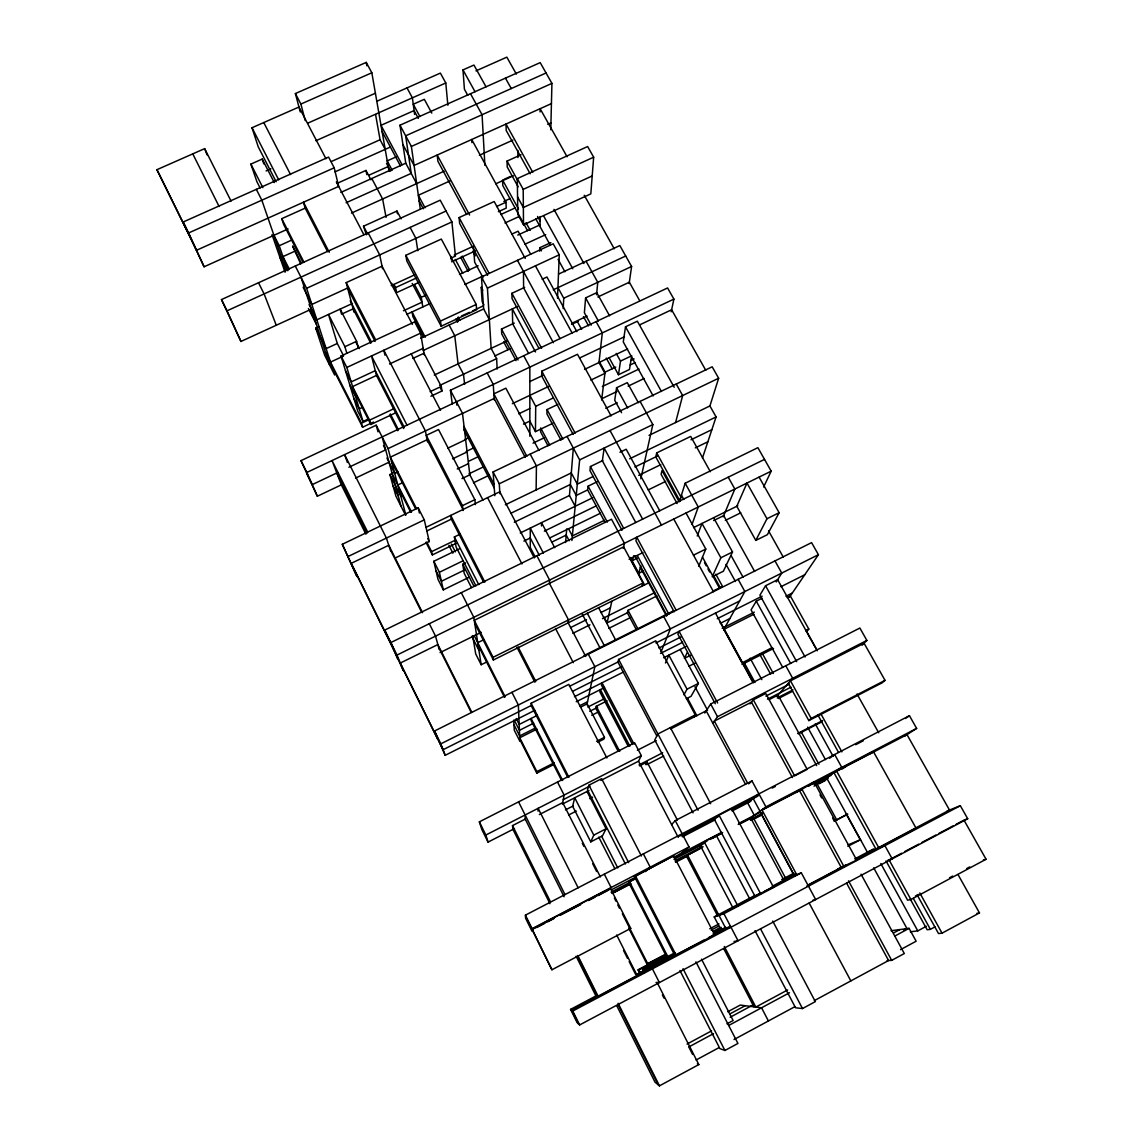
<?xml version="1.0" encoding="UTF-8"?>
<svg xmlns="http://www.w3.org/2000/svg" width="1143" height="1143" viewBox="0 0 1143 1143"><rect width="100%" height="100%" fill="white"/><g stroke="black" fill="none" stroke-linecap="round" stroke-linejoin="round"><path stroke-width="1.5" d="M606.876 757.98L568.814 684.386L531.152 703.259L531.152 705.545L567.814 777.426M552.841 423.31L535.453 431.625L535.71 406.322L529.852 395.364M540.067 111.943L540.11 108.685L567.085 156.762M536.124 489.933L536.424 465.901L530.195 454.128M539.696 251.146L539.753 247.745L550.84 242.616M540.025 226.571L540.168 216.556M611.105 415.909L577.501 354.287L541.796 371.189L541.696 375.961L573.143 434.411M550.783 129.802L551.926 83.382L540.196 62.622L399.979 125.216L405.765 163.206L416.666 183.609M541.453 525.966L541.539 522.637L554.698 547.668M557.898 404.393L547.04 409.565L546.911 413.852L561.027 440.198M553.984 764.438L536.81 773.154L536.867 771.611L519.751 737.764L536.981 729.091M557.513 298.209L559.27 254.789L553.212 243.788L481.446 276.992L483.66 308.953L489.361 319.626M525.423 915.143L532.109 928.688L531.995 931.174L525.651 918.3L525.423 915.143L909.442 715.689L916.629 728.405L904.384 736.321M538.01 811.173L538.139 808.315L578.144 887.768M563.228 308.653L563.742 298.223L557.941 287.622M593.66 157.191L590.817 193.867L523.508 224.814L517.836 214.455L517.279 178.594L587.631 146.533L593.66 157.191L523.208 189.367L523.508 224.814M609.548 315.754L596.76 292.665L585.602 297.894L584.387 312.768L591.202 325.155M565.599 542.511L566.714 528.909M575.186 506.263L569.457 495.505L573.329 448.142M571.9 540.496L579.644 459.886L567.057 436.44M596.56 294.737L597.775 282.307L586.102 261.276M568.2 622.878L568.528 619.92L549.426 583.359L549.597 580.058L536.881 555.727M597.475 481.617L588.088 486.175L587.645 489.918L605.09 522.48M602.861 460.515L590.417 466.53L589.945 470.587L622.021 530.266M601.632 399.979L604.933 373.375L598.989 362.531L602.318 332.899L596.103 321.626M629.15 283.578L631.593 266.49L619.849 245.559L558.613 274.063M638.38 402.722L627.307 382.634L616.563 387.763L614.734 400.25L621.549 412.709M620.478 361.102L631.708 355.773L629.464 369.489L618.477 374.733L620.478 361.102L616.22 353.401M674.213 387.277L637.351 321.197L625.507 326.798L623.278 341.957L653.167 395.935M586.902 704.817L594.86 666.683L588.316 654.167M671.198 311.782L673.899 299.095L667.583 287.95L450.413 390.249L452.257 403.893M627.821 612.577L607.119 622.878L611.791 601.404M623.292 548.44L624.407 543.282L611.505 519.236L384.691 630.122L403.422 670.67L397.007 655.053L384.691 630.122M640.809 478.788L652.839 424.567L640.08 401.407M710.346 471.716L690.715 436.412L656.711 452.899L655.753 456.871L680.142 501.334M607.076 700.859L596.289 706.303L595.817 708.26L617.992 750.951M637.265 558.184L632.465 560.556L633.651 555.727M675.584 422.553L682.657 395.549L676.242 384.048M656.925 595.932L628.021 610.319L627.35 612.805L636.38 629.793M643.366 571L638.766 573.272L640.766 565.828M693.901 717.104L695.273 714.918L655.725 640.809L618.634 659.411L617.906 662.026L656.839 735.992M642.08 586.23L643.009 582.987L623.635 546.868L474.274 620.32L493.062 657.325L493.376 659.997L649.21 582.601M641.423 856.021L601.618 778.697L588.945 785.17L587.488 789.956L625.378 863.965M580.844 706.988L587.116 703.831L604.476 737.306L603.918 739.092L597.675 742.264M679.399 501.606L685.171 483.232L757.895 447.67L771.182 471.159L763.638 486.989M649.038 435.369L709.917 405.951L718.647 378.233L712.175 366.803L493.09 471.93L494.819 495.705M702.474 458L716.089 416.938L709.917 405.951M692.029 524.437L698.259 506.992L685.171 483.232M697.216 536.038L701.988 523.451L720.862 557.77L712.232 576.772L723.39 571.214L732.534 551.969L713.603 517.722M661.097 651.867L670.355 628.864L663.712 616.506M698.744 566.271L705.803 549.054L686.029 513.007M723.19 516.822L734.835 489.018L728.234 477.188M665.469 663.011L668.841 655.153L687.029 689.186L683.957 694.83M593.774 835.133L574.729 797.771L572.629 806.229L590.76 841.877L593.774 835.133L606.09 828.775L587.016 791.499M687.257 652.524L684.428 658.368L690.586 655.268M600.889 780.44L638.523 761.195L641.323 755.623L634.608 742.764L479.36 821.846L481.846 829.575L488.047 842.105L514.464 828.589M606.09 828.775L602.504 835.804L590.76 841.877M766.982 518.736L746.979 483.046L736.792 506.292L755.794 540.41L766.982 518.736L779.14 512.707L759.095 477.088M779.14 512.707L767.396 534.653L755.794 540.41M645.681 764.61L647.067 762.052L677.385 820.031M723.59 629.822L744.865 591.545L738.135 579.33M680.171 649.453L698.402 683.414L691.001 696.358L686.343 698.73M762.095 598.275L756.28 601.189L751.065 609.891L782.784 667.498M817.245 650.781L777.64 579.687L765.567 585.745L759.909 595.16L796.671 661.64M776.226 581.958L781.755 573.057L774.983 560.913M704.745 713.032L710.689 704.017L859.879 628.036L866.88 640.423L862.151 645.166M789.399 597.303L818.417 554.698L811.587 542.625L434.511 731.006L445.199 755.309L534.753 710.346M712.832 723.219L717.504 716.704L866.88 640.423M806.715 631.636L808.787 629.021L790.327 595.917L787.17 597.518M750.022 703.917L753.323 699.802L765.739 693.472L807.172 769.368L794.656 775.868L753.323 699.802M777.04 696.158L792.685 678.313L785.784 665.783M609.719 889.097L610.405 888.325L630.75 928.387L551.926 969.764L532.066 929.545L553.812 918.215M671.598 824.589L675.27 820.603L751.965 780.883L765.924 806.901L748.922 819.245L741.15 823.289M629.393 881.539L628.593 882.31L666.655 956.791L667.769 956.605L629.393 881.539L635.665 878.267M634.465 876.61L673.627 855.807L714.704 934.874L674.884 955.491L634.465 876.61L673.627 855.807M679.571 836.19L682.142 833.747M788.313 683.3L808.83 720.59L811.173 718.404L885.039 680.356L864.079 643.238L790.485 680.828L811.173 718.404M645.424 871.58L650.21 867.166L643.366 853.892M748.608 783.855L751.965 780.883M719.033 815.145L714.289 819.231L754.88 896.069L773.497 887.182L731.706 808.572L719.033 815.145L760.724 893.926M885.039 680.356L882.096 682.842L808.83 720.59M675.27 820.603L689.043 846.949L674.013 859.336L702.916 844.277M758.923 793.871L747.679 802.929L754.309 815.33M703.102 846.763L686.314 855.821L717.518 915.657M732.877 907.713L700.045 845.077L704.202 841.82L716.318 835.504L749.379 898.212M712.975 838.062L716.318 835.504M829.604 758.252L834.69 754.523L841.777 767.396L814.045 786.141M751.037 820.031L753.58 818.202L785.827 878.596M796.214 792.485L814.173 782.183L856.707 860.122L837.748 869.051M905.399 718.49L909.442 715.689M808.501 786.098L814.173 782.183M842.334 768.896L846.206 766.296M870.595 753.594L873.466 751.708L916.072 828.204L878.867 847.906L836.519 770.939L873.466 751.708M910.242 899.027L927.159 929.745L930.388 929.359L934.988 926.873M696.101 1060.004L718.776 1047.76M733.992 1039.544L794.828 1006.712M900.527 949.647L916.143 941.218L909.099 928.359L891.04 930.745M814.387 1000.596L888.582 960.52L846.634 883.21M616.706 1005.583L655.025 1082.178L659.454 1085.85L698.83 1064.576L657.139 982.494M679.942 970.536L719.919 1048.617L724.919 1050.474L737.935 1043.445L695.93 961.877M755.023 930.688L795.542 1007.783L802.5 1008.555L815.33 1001.625L772.725 921.087M887.111 960.591L891.697 960.363L904.313 953.548L861.036 874.181M917.343 895.212L938.503 933.56L942.032 933.174L979.48 912.928L957.991 874.509M727.805 1011.755L740.235 1005.068L761.552 1007.797L768.41 1020.97M729.634 1014.07L745.193 1005.711M730.191 1017.227L753.466 1004.711M687.029 1044.073L711.575 1030.872M787.627 989.952L755.823 1007.069L724.319 946.475M893.626 932.931L899.855 929.588M726.977 1023.828L733.134 1020.513L701.502 959.191M903.727 930.031L906.828 928.359M689.329 1046.674L713.489 1033.672M728.734 1025.457L789.484 992.753M895.069 935.917L909.099 928.359M910.314 931.802L917.772 930.888L926.359 926.273M915.386 896.041L918.501 894.383M949.562 877.738L952.662 876.067M966.649 868.58L969.75 866.923M886.011 860.908L907.628 900.198L910.9 899.527L986.066 859.25L963.963 820.117L956.162 824.26M901.556 853.264L889.083 859.893L910.9 899.527M904.685 851.606L918.729 844.148M921.844 842.491L935.888 835.033M939.003 833.376L953.048 825.918M597.389 995.182L570.586 1009.369L577.115 1022.571L579.644 1024.942L967.707 818.745L960.334 805.701L947.161 810.973M709.76 928.788L718.976 923.915M628.764 928.259L646.967 964.106L663.954 955.105M711.16 930.131L718.818 926.073M646.967 964.106L666.54 954.105M639.637 973.05L638.065 969.936L665.34 955.491M638.065 969.936L666.398 955.319M713.332 931.259L720.99 927.216M644.066 972.779L642.452 969.593L667.683 956.248M720.962 928.03L714.732 931.331L720.947 928.459M675.356 952.59L642.452 969.593M636.78 974.307L674.241 954.476M713.132 933.888L725.605 927.273M854.75 858.893L873.609 848.906M703.945 940.103L571.657 1010.169L578.344 1023.728M708.531 937.674L730.534 926.016M807.572 885.211L846.406 864.651M855.721 859.707L949.49 810.044L906.999 734.635L808.773 785.798M576.129 956.22L595.917 995.953L598.232 996.567L637.323 975.865L616.677 935.045M806.829 886.068L841.405 867.751L799.343 790.313L761.924 809.801L797.014 875.267M570.586 1009.369L572.772 1011.026L960.334 805.701M781.669 879.596L793.756 873.223M730.977 927.202L720.904 929.759L714.218 916.929L754.937 895.426M772.168 886.325L795.428 874.038M847.892 846.334L860.493 839.676L848.049 844.891M754.88 896.069L759.552 893.597M718.947 915.357L761.381 892.94M764.538 891.283L794.399 875.495M714.218 916.929L723.919 913.7L801.314 872.823L815.659 899.541L812.73 900.341M834.733 820.86L847.263 814.273M832.661 818.088L834.361 821.188L847.806 814.145M532.109 928.688L689.043 846.949M765.924 806.901L916.629 728.405M610.405 888.325L532.095 929.116L551.926 969.764M559.613 915.186L580.201 904.456M587.973 900.413L608.162 889.897M536.767 927.502L544.625 923.415M547.754 921.772L554.041 918.501M560.899 914.929L580.758 904.584M588.588 900.498L594.889 897.212M598.032 895.583L609.033 889.854M763.067 809.615L802.472 789.084M611.705 889.64L636.48 876.724M673.47 857.45L721.619 832.361M738.749 823.446L760.581 812.059M813.973 784.241L831.004 775.368M714.804 836.662L722.605 832.59M738.207 824.46L750.68 817.959L784.512 881.339M677.499 856.464L707.003 841.091M710.103 839.476L721.062 833.761M819.445 782.484L827.361 778.369M630.15 881.496L636.38 878.253M700.045 845.077L702.988 843.534M828.161 778.297L817.159 784.041L836.776 819.945L834.361 821.188M819.588 783.112L825.817 779.869M611.091 892.14L629.579 882.496M750.051 819.717L762.581 813.173M819.031 783.755L825.36 780.455M750.708 819.702L753.58 818.202M751.408 820.002L762.424 814.259M751.294 820.388L762.181 814.702M611.976 893.34L630.536 883.668M612.362 893.455L630.822 883.839M675.127 860.736L701.631 846.906M675.356 861.536L701.845 847.72M675.599 862.279L688.057 855.793M755.052 796.985L758.166 795.371M772.182 788.084L775.297 786.47M855.693 744.707L863.351 740.721M681.399 835.79L718.847 816.345M731.32 809.858L757.88 796.057M682.385 836.847L715.032 819.888M732.134 811.001L750.808 801.3M797.585 733.52L822.603 720.604M798.614 733.82L821.888 721.804M588.988 790.485L562.427 804.072L564.113 795.042L557.498 782.041M639.023 764.896L662.669 752.794M767.539 699.173L790.999 687.172M639.537 765.91L647.067 762.052M769.168 699.602L777.997 695.073L816.631 765.624M646.752 764.696L663.697 756.023M777.24 697.916L792.942 689.886M778.426 698.516L792.456 691.329M565.485 809.887L573.114 805.986M589.717 798.643L592.617 797.157M568.671 814.988L576.286 811.073M695.273 714.918L657.897 733.963L654.753 739.964L693.058 812.83M670.727 728.905L706.203 710.832L745.593 784.398M637.365 750.251L656.268 740.607M488.047 842.105L485.861 835.019L641.323 755.623M549.954 903.684L512.95 829.375L512.507 825.603L525.237 819.102L564.099 896.726M563.256 799.671L589.917 786.041M765.896 696.101L789.327 684.128M539.339 814.573L562.699 802.629L600.404 876.938M742.036 664.44L773.582 648.438M536.867 771.611L554.155 762.838M596.603 741.293L604.476 737.306M687.029 689.186L698.402 683.414M772.239 647.567L742.05 662.869L723.819 629.407L753.909 614.262M805.615 630.636L808.787 629.021M533.638 723.19L519.436 730.334L514.321 720.233M576.243 701.745L604.518 687.529M663.669 657.754L685.871 646.595M722.219 628.293L754.309 612.148M785.927 596.246L792.299 593.031M535.453 728.005L519.665 735.949L513.95 724.662M579.644 705.745L587.545 701.759M587.831 707.06L603.504 699.159M589.759 711.303L597.589 707.36M591.76 715.289L598.046 712.118M688.815 666.269L695.03 663.14M445.199 755.309L440.841 743.836L818.417 554.698M531.352 705.445L443.07 749.722L400.293 663.054L437.855 644.566L471.616 711.989M569.443 686.343L618.32 661.826M655.925 642.966L739.607 600.989M572.729 691.272L621.406 666.826M658.925 647.995L680.971 636.922M717.261 618.706L762.138 596.16M780.898 586.745L804.729 574.772M537.281 715.361L519.179 724.462L516.193 718.547M574.472 696.673L623.421 672.055M660.483 653.439L682.542 642.337M720.376 623.321L729.834 618.563M584.002 655.553L673.056 611.076M712.403 591.417L721.847 586.702M720.862 557.77L732.534 551.969M572.829 633.336L590.002 624.807M602.475 618.606L654.625 592.688M608.705 628.407L630.55 617.52M693.487 555.155L705.803 549.054M493.062 657.325L643.009 582.987M472.688 635.865L475.717 653.939L481.174 664.74L487.461 661.626M570.557 627.593L586.488 619.677M600.832 612.562L610.391 607.819M440.069 652.596L481.203 632.322M629.136 559.37L642.952 552.555M693.501 527.637L737.821 505.777M713.618 520.594L723.69 515.622L754.637 571.443M477.745 642.695L484.003 639.594M725.348 520.408L740.75 512.807M629.879 928.816L630.75 928.387M397.007 655.053L771.182 471.159M604.418 520.279L572.343 535.953L568.5 528.709M764.524 459.386L390.835 642.566L397.535 658.754M471.473 587.588L464.229 573.372L462.758 564.299L465.587 562.928M465.244 569.657L441.398 581.273L435.94 570.5M523.894 541.096L530.181 538.039M544.325 531.138L596.489 505.735M459.2 548.969L433.826 561.284L437.983 579.315L443.313 589.874L468.816 577.429M549.612 538.01L600.404 513.236M648.224 489.904L665.64 481.403M551.926 542.068L566.214 535.095L569.214 540.768M593.217 476.46L577.315 484.161L571.3 472.931L505.335 504.806M629.664 458.8L716.089 416.938M425.968 542.296L432.354 554.912L456.028 543.439M514.321 522.237L569.457 495.505M587.331 490.076L576.229 495.476L570.357 484.475L511.021 513.207M634.936 466.973L657.296 456.128M691.015 439.769L711.889 429.639M443.313 589.874L439.398 572.286L463.215 560.713M520.251 532.981L592.66 497.776M638.723 475.374L660.797 464.644M695.33 447.856L707.86 441.769M579.644 459.886L652.839 424.567M394.792 558.213L429.282 541.553L424.282 519.851L418.181 507.878L342.3 544.282L356.945 576.501L342.3 544.282M619.963 452.242L626.193 449.242L659.711 510.764M475.945 585.83L456.1 546.968L454.371 536.939L460.243 534.11M432.354 554.912L431.597 551.64L455.471 540.096M348.301 556.412L424.282 519.851M499.905 493.733L499.277 483.775L718.647 378.233M462.458 505.649L474.845 499.691L438.541 429.554L426.253 435.369L462.458 505.649L463.144 510.507M425.996 527.323L499.777 491.776L534.295 557.913M426.839 530.966L452.371 518.651M469.03 473.788L483.475 466.873M533.024 443.141L544.139 437.812M605.747 408.308L617.277 402.779M461.972 478.603L469.83 474.831L482.96 500.134M473.445 482.789L489.161 475.245M630.193 364.988L634.922 362.731M466.158 451.471L474.116 447.685M523.48 424.139L529.852 421.095L535.453 431.625M602.332 386.52L639.008 369.032M397.821 484.975L402.65 482.675M452.599 458.843L467.101 451.928M468.559 461.315L478.174 456.714M602.532 398.393L616.934 391.506M628.121 386.163L644.152 378.49M457.243 469.016L468.501 463.629M405.836 514.95L388.077 448.613L376.19 425.21L301.009 460.629L317.34 496.248L342.829 484.146M355.573 478.088L389.034 462.215M512.35 403.665L548.754 386.377M584.516 369.403L627.593 348.958M405.551 515.193L395.878 496.048L389.892 474.545L393.121 473.016M604.633 372.361L615.777 367.06M464.629 439.555L469.402 437.283M518.708 413.823L529.852 408.522M630.95 360.416L634.122 358.902M397.95 471.888L394.721 473.431L386.906 458.014M447.913 448.113L465.644 439.669M535.71 406.322L553.069 398.064M590.817 380.105L604.933 373.375M317.34 496.248L306.838 472.445L673.899 299.095M639.709 324.855L671.627 309.753L705.788 370.303M337.757 472.53L312.21 484.632L306.51 473.073M348.929 467.244L385.662 449.856L383.491 445.57M388.077 448.613L462.501 413.38L450.413 390.249M462.886 413.28L494.133 398.493L525.266 457.4M529.838 381.576L542.711 375.49M579.701 357.959L624.449 336.771M424.253 354.773L420.581 333.156L414.68 321.855L341.028 356.016L357.702 410.966L363.031 421.481L367.817 419.224M439.712 385.42L496.619 358.659L491.133 348.372L487.432 288.122L481.446 276.992M571.571 323.412L587.073 316.125M373.518 422.067L362.631 427.196L361.431 423.224L369.26 419.538M571.543 324.398L578.372 321.197M396.135 412.594L370.846 424.496L369.589 420.138L393.492 408.894M430.139 391.663L441.284 386.42L423.996 353.244L412.88 358.431M430.911 396.221L441.97 391.006L441.284 386.42M362.445 407.394L359.245 408.894L353.816 398.164M597.846 296.994L629.35 282.207L639.566 300.466M434.297 375.033L506.792 341.028M494.776 355.959L510.221 348.701M389.563 364.003L423.153 348.344M423.139 350.515L517.508 306.495M553.283 289.808L625.707 256.003M376.376 375.476L352.573 386.591L369.589 420.138M563.742 298.223L631.593 266.49M516.022 360.616L501.706 333.856L501.506 329.07L514.279 323.083M441.169 326.226L440.469 321.083L476.217 304.467L441.327 239.073L405.836 255.318L406.794 260.918L441.169 326.226L476.645 309.71L476.217 304.467M363.031 421.481L346.829 367.446L420.581 333.156M461.601 315.968L469.43 312.339M472.559 310.882L483.503 305.781M538.967 348.472L512.05 298.594L511.907 293.308L524.651 287.379M542.168 279.235L546.954 277.006L576.844 331.641M420.667 338.271L483.66 308.953M422.796 306.953L421.267 297.337L425.925 295.18M403.45 310.767L422.038 302.181L412.209 283.464M337.271 343.486L326.141 348.629L315.754 328.127L318.926 326.655M464.858 284.464L483.532 275.82M406.651 314.425L429.754 303.738M346.829 353.23L344.915 346.715L356.616 341.286L340.143 309.11L341.614 314.268M487.432 288.122L559.27 254.789M330.498 362.102L342.943 356.33M418.852 282.392L396.578 292.651L395.592 287.579L416.438 277.992M451.599 261.818L475.417 250.86M511.793 234.115L518.108 231.215L530.695 254.232M343.029 313.496L353.116 308.853L370.803 343.257M517.765 235.101L540.268 224.742M459.5 274.406L478.145 265.805M524.794 244.273L545.711 234.629M500.834 214.484L515.364 207.84M592.203 175.951L523.365 207.497L517.565 196.939M450.742 258.261L455.428 256.118L451.899 221.928L440.212 200.182L221.485 299.566L240.944 341.457L311.396 309.153M504.992 222.999L519.336 216.413M454.214 255.032L473.416 246.216M352.487 303.438L316.811 319.84L309.081 304.581M391.235 285.621L414.795 274.791M487.561 275.306L459.643 223.414L459.1 217.57L494.19 201.539L525.209 258.418M315.754 328.127L324.698 355.273L334.67 375.018L306.61 288.293L451.899 221.928M503.849 201.411L510.307 198.453M496.548 206.54L506.02 202.211L471.702 139.503L471.93 142.661M498.362 211.698L506.206 208.112L506.02 202.211M353.987 312.139L346.186 282.621L382.048 266.205L412.394 324.355M504.163 179.294L510.45 176.436M495.762 183.794L513.393 175.779M221.485 299.566L227.028 310.81L446.041 211.041M287.793 270.748L279.235 245.745L291.836 240.044M351.472 213.084L444.084 171.221M479.374 155.262L512.893 140.118M547.783 124.344L550.955 122.901M295.951 250.717L282.95 256.618L289.293 269.119M450.113 180.865L418.338 195.267L425.039 207.826M366.374 234.786L363.531 226.2L396.964 211.041L401.107 218.856M518.15 186.838L507.206 166.964L507.049 161.092L521.022 154.748M303.066 262.519L283.65 224.414L281.764 218.67L305.695 207.912M340.857 192.395L405.765 163.206M551.44 103.599L414.08 165.449L402.936 144.647M231.072 201.125L204.654 148.633L156.934 169.678L196.525 250.274L338.685 186.395L334.199 167.807L328.598 157.091L183.18 221.999L204.083 266.79L288.093 228.914M346.086 202.754L411.209 173.393L405.665 135.817L546.054 72.995M334.956 171.879L390.02 147.204M420.31 209.098L411.38 146.447L551.926 83.382M337.185 183.351L365.974 170.421L370.932 179.808M396.721 156.62L387.206 160.892L392.178 170.25M368.66 175.308L388.191 166.535M331.499 161.449L380.076 139.746L375.576 114.543M183.18 221.999L188.595 232.972L334.199 167.807M260.133 188.052L256.918 181.723L250.874 164.106L262.233 159.063L274.263 182.58M467.773 95.34L464.415 89.225L462.986 69.909L473.945 65.051L486.018 86.825M315.897 140.732L445.784 82.982L440.369 73.095L376.661 101.356M475.974 70.88L506.849 57.15L516.322 74.066M266.119 170.95L270.905 168.821M307.696 123.201L375.39 93.226M305.224 120.601L300.88 104.056L371.832 72.781L366.246 62.394L295.394 93.555L300.28 111.971M276.12 181.751L258.232 146.818L252.003 127.745L298.966 107.028L325.969 158.748M783.255 879.824L801.314 872.823M770.425 888.325L773.497 887.182M964.563 819.902L967.707 818.745M887.597 860.393L892.197 858.879L884.911 845.649L867.366 852.207L826.532 777.697M983.48 859.922L986.066 859.25M713.118 935.245L714.704 934.874M734.049 941.489L738.064 940.775L723.919 913.7M976.936 913.3L979.48 912.928M646.238 969.307L652.424 968.835L659.397 982.566L656.039 982.451M636.394 975.879L637.323 975.865M697.359 1063.819L698.83 1064.576M584.259 195.267L614.234 248.76M768.553 530.852L783.355 557.284M857.021 694.015L878.696 732.763M505.449 78.138L511.278 88.554M806.372 631.036L816.645 649.467M625.507 326.798L661.426 391.463M765.567 585.745L805.072 656.982M553.955 209.398L583.959 263.533M532.795 172.379L506.006 124.044L506.192 130.459L530.195 173.822M821.217 714.461L841.891 751.88M919.815 892.954L942.032 933.174M462.986 69.909L475.031 91.726M543.682 216.07L572.757 268.748M731.049 555.484L743.05 577.229M756.28 601.189L790.656 663.454M817.945 715.104L838.433 752.223M585.602 297.894L598.361 321.012M470.502 93.74L482.075 114.729L484.889 165.364M517.279 178.594L523.208 189.367M507.049 161.092L518.065 181.094M537.567 216.47L540.11 221.085M913.328 898.398L930.388 929.359M815.259 723.876L833.133 756.337M535.824 218.927L550.326 245.274M558.055 259.304L564.913 271.777M726.005 564.385L735.435 581.501M609.105 357.688L618.477 374.733M583.473 316.64L588.545 325.841M606.247 358.059L612.148 368.789M681.442 495.133L683.828 499.477M833.961 772.682L875.909 849.02M807.601 727.134L825.46 759.638M656.711 452.899L681.299 497.662M880.81 863.579L917.772 930.888M518.479 208.998L502.577 180.008L502.777 185.537L527.523 230.686M526.023 222.728L530.209 230.357M539.753 247.745L541.453 250.86M616.563 387.763L627.607 407.894M679.028 501.62L662.026 470.616L661.068 474.288L677.099 503.549M762.295 653.382L773.34 673.513M577.386 321.654L581.616 329.37M599.389 361.774L605.304 372.575M715.832 574.2L722.562 586.459M759.724 654.267L770.668 674.241M801.072 731.691L818.931 764.267M846.177 814.002L860.622 840.348M713.261 574.929L720.09 587.402M873.709 867.866L907.113 928.859M702.474 557.141L719.49 588.231M704.531 562.685L706.245 565.814M707.96 568.943L709.674 572.071M750.122 658.211L761.824 679.642M535.424 265.862L572.071 332.942M673.756 519.036L713.432 591.66M819.988 794.856L821.674 797.957M744.093 662.511L754.98 682.471M715.475 613.091L753.451 682.785M719.819 621.578L752.837 682.185M517.436 260.333L560.027 338.614M610.005 430.497L661.454 525.08M801.643 788.713L844.091 866.808M431.811 113.128L424.324 99.312L413.252 104.242L419.895 116.543M792.428 777.569L751.465 702.131L714.361 721.09L747.579 783.055M848.506 880.839L891.697 960.363M523.608 287.865L553.369 342.7M642.637 519.136L604.147 448.07L602.361 460.758L635.737 522.522M407.008 87.897L412.394 97.827L414.609 114.443M418.324 118.401L414.095 110.571L381.005 125.316L402.022 164.706M469.602 215.027L437.197 155.048L437.898 161.249L466.644 214.498M511.907 293.308L541.582 348.244M676.185 610.276L636.78 537.21L635.908 540.825L674.141 611.791M535.51 351.958L512.307 308.91L512.707 323.826L528.466 353.144M459.1 217.57L489.047 273.22M541.796 371.189L575.158 433.168M590.417 466.53L623.707 528.423M717.633 703.016L679.085 631.35L677.87 634.165L715.261 703.731M637.323 555.541L668.855 614.191M472.816 251.231L475.302 255.832M634.879 555.741L666.883 615.32M640.351 567.371L666.555 616.134M483.06 277.735L474.659 262.09L473.573 247.974M399.979 125.216L411.38 146.447M523.723 355.716L529.838 367.132L529.852 436.24M710.689 704.017L717.504 716.704M630.807 557.455L632.465 560.556M630.393 557.67L638.766 573.272M630.536 558.798L644.538 584.916M547.04 409.565L562.928 439.226M588.088 486.175L607.333 522.08M482.789 290.279L481.146 287.193L482.16 301.595L483.818 304.695M694.987 686.786L707.56 710.26M753.166 798.514L794.742 876.138M809.187 903.113L850.849 980.908M462.229 256.103L469.63 269.934M501.506 329.07L518.05 359.988M760.095 811.901L793.471 874.209M460.643 257.289L468.201 271.405M503.72 341.914L507.863 349.658M455.357 259.461L462.729 273.277M687.629 698.473L696.844 715.732M549.812 445.084L540.682 427.953L540.61 431.883L548.026 445.813M382.076 131.459L400.436 165.892M419.152 200.968L423.31 208.769M380.076 139.746L385.191 149.362M628.021 610.319L637.937 628.964M386.52 163.378L390.663 171.179M538.996 450.513L505.863 388.177L493.847 393.864L526.88 456.328M458.286 316.997L459.943 320.126M410.108 227.414L415.909 238.373L417.809 250.717M487.189 372.932L493.262 384.405L494.219 399.879M455.886 319.068L457.543 322.212M670.384 727.605L710.632 803.686M604.118 617.191L607.119 622.878M598.518 607.576L615.706 640.151M371.789 178.494L382.619 199.011L386.091 217.384M449.113 325.026L454.771 335.756L458.057 363.888L463.501 374.232L464.615 384.391M405.836 255.318L440.469 321.083M618.634 659.411L698.044 810.201M760.824 929.402L802.5 1008.555M414.666 284.778L421.267 297.337M587.259 613.162L604.404 645.795M704.202 841.82L738.021 906.213M582.03 613.691L600.018 647.938M543.411 553.198L530.281 528.109L530.266 547.454L535.21 556.927M425.282 337.228L412.051 311.925L412.88 316.597L423.553 337.028M530.266 537.996L539.31 555.298M295.394 93.555L300.88 104.056M368.203 232.901L379.705 254.903L382.576 268.748M493.09 471.93L499.277 483.775M363.531 226.2L367.646 234.072M393.949 284.436L395.592 287.579M634.051 744.122L602.018 682.814L601.461 685.114L632.408 744.407M391.678 283.264L396.578 292.651M567.9 622.306L585.73 656.453M336.328 181.894L363.831 234.615M463.887 426.425L493.976 484.103M638.523 761.195L678.285 837.405M687.472 854.907L725.819 928.516M629.879 746.208L600.361 689.615L599.832 691.815L628.293 746.422M463.601 429.225L494.262 488.032M440.341 387.877L441.97 391.006M723.733 948.633L753.98 1006.826M596.289 706.303L619.72 751.38M487.547 497.662L521.98 563.942M555.498 628.45L573.272 662.669M411.223 353.901L440.484 410.251M263.776 122.558L290.551 174.565M346.186 282.621L375.49 339.528M463.001 509.492L427.082 439.726L390.363 457.157L416.495 508.606M329.227 252.274L303.466 202.225L305.181 208.14L327.57 251.631M375.09 341.4L347.615 288.036L311.825 304.438L303.138 287.293M350.215 300.723L371.204 341.557M407.008 425.139L371.518 355.973L376.476 375.433L403.679 428.554M252.003 127.745L278.706 179.851M484.861 582.087L450.699 515.422L451.328 519.151L483.618 582.158M518.122 646.995L535.767 681.414M588.945 785.17L628.65 862.651M635.365 875.738L676.142 955.291M683.028 968.735L724.919 1050.474M404.293 427.339L375.261 370.675L351.172 381.919L345.486 370.732M516.993 647.309L534.867 682.214M356.002 342.371L359.216 348.629M454.371 536.939L478.746 584.587M390.334 413.923L398.421 429.754M389.777 415.009L397.807 430.725M462.758 564.299L474.002 586.33M601.632 836.319L617.749 867.866M451.342 544.039L455.343 551.855M531.152 703.259L568.943 777.311M598.775 837.162L614.877 868.709M448.885 545.297L452.899 553.155M281.764 218.67L304.024 262.333M344.915 346.715L328.498 314.468L337.299 343.471L343.586 355.859M250.874 164.106L262.876 187.652M301.395 263.304L292.594 246.016L300.709 263.933M562.656 780.483L531.095 718.476L531.081 720.504L561.599 780.469M256.332 189.352L261.833 200.182L286.107 270.634M295.294 266.033L306.61 288.293M341.028 356.016L346.829 367.446M461.286 592.674L473.802 617.32L481.174 664.74M511.921 692.344L518.365 705.002L519.894 741.321L514.307 730.277L513.678 720.261M604.318 874.166L611.105 887.54M474.731 623.278L493.376 659.997M614.377 898.055L615.963 901.184M617.777 904.985L619.392 908.156M622.349 913.743L647.867 963.992M391.477 461.315L415.581 508.806M662.397 994.967L663.983 998.096M688.615 1046.617L692.587 1054.432M353.944 391.192L370.846 424.496M273.934 235.301L279.235 245.745M349.744 384.762L355.302 395.707M427.825 538.682L429.282 541.553M582.316 843.277L583.902 846.406M592.66 863.665L596.632 871.509M309.91 309.796L314.668 319.183M284.778 261.933L288.708 269.691M308.396 308.539L316.268 324.083M392.249 474.002L411.494 511.964M426.782 542.125L431.597 551.64M474.102 635.494L505.135 696.759M398.821 488.718L410.794 512.35M478.145 645.295L504.534 697.373M279.921 257.361L286.436 270.234M389.892 474.545L400.764 496.019M433.826 561.284L439.398 572.286M471.816 636.308L478.946 650.381M638.908 969.864L640.509 973.007M325.398 352.03L361.431 423.224M392.949 485.532L398.264 496.033M331.913 366.474L362.631 427.196M519.822 739.55L536.81 773.154M623.549 950.476L627.564 958.42M629.164 961.592L635.594 974.293M258.504 282.75L264.104 293.922L276.277 325.255M429.311 623.707L435.526 636.122L439.169 649.31M518.565 801.872L564.999 894.583M192.767 153.876L219.099 206.469M422.524 612.691L388.749 545.268L351.272 563.328L387.091 635.894M618.092 1003.24L659.454 1085.85M390.692 550.369L421.753 612.405M618.106 1004.597L658.325 1084.907M438.612 647.281L471.23 712.46M367.703 532.095L332.041 460.543L341.328 484.861L365.889 534.167M577.758 955.491L598.232 996.567M336.799 472.988L366.903 533.395M512.507 825.603L550.483 901.798M577.729 956.477L597.632 996.41M301.009 460.629L306.838 472.445M434.511 731.006L440.841 743.836M479.36 821.846L485.861 835.019M572.772 1011.026L579.644 1024.942M156.934 169.678L188.581 233.786M352.73 566.699L394.278 650.853M525.537 916.757L532.052 929.959M401.35 665.64L437.669 739.192M188.595 232.972L204.083 266.79M227.028 310.81L240.944 341.457M204.654 148.633L207.097 154.862M347.386 462.472L344.6 454.614L386.405 538.067L390.606 550.926M272.034 234.629L285.078 272.248M300.938 277.135L329.684 365.131M262.233 159.063L263.804 163.892M376.19 425.21L378.019 431.825M356.616 341.286L358.402 347.858M382.119 436.897L401.079 506.335M418.181 507.878L419.41 513.007M384.977 355.187L383.819 350.244L425.41 430.94L427.482 441.812M365.974 170.421L366.832 174.608M366.246 62.394L366.86 65.837M371.832 72.781L389.063 171.479M396.964 211.041L397.45 213.812M456.443 401.793L456.871 405.136M462.501 413.38L469.902 475.431M474.845 499.691L475.402 504.606M451.014 256.503L451.399 260.047M457.743 317.968L458.1 321.312M445.784 82.982L447.87 105.242M496.619 358.659L497.176 369.046M525.123 814.959L525.266 819.802M517.85 150.419L517.965 157.548M523.465 271.405L523.608 288.336"/></g></svg>
